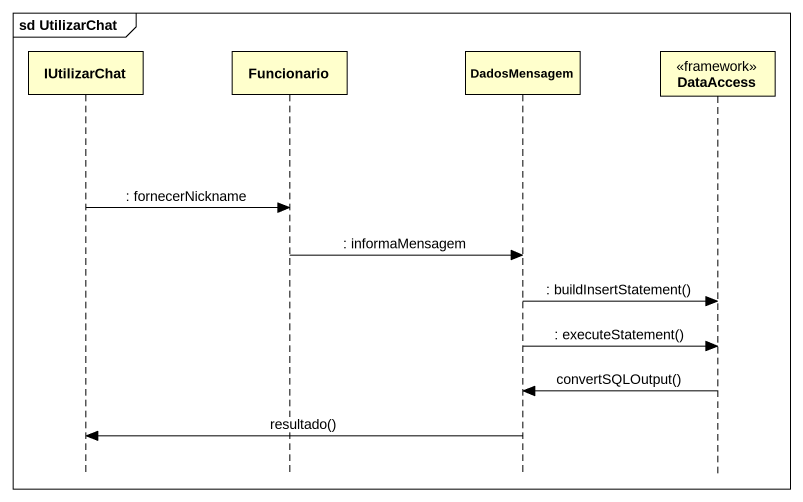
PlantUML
@startuml
mainframe sd UtilizarChat
hide footbox
participant IUtilizarChat
participant Funcionario
participant DadosMensagem
participant DataAccess <<framework>>

IUtilizarChat -> Funcionario : : fornecerNickname
Funcionario -> DadosMensagem : : informaMensagem
DadosMensagem -> DataAccess : : buildInsertStatement()
DadosMensagem -> DataAccess : : executeStatement()
DataAccess -> DadosMensagem : convertSQLOutput()
DadosMensagem -> IUtilizarChat : resultado()
@enduml
